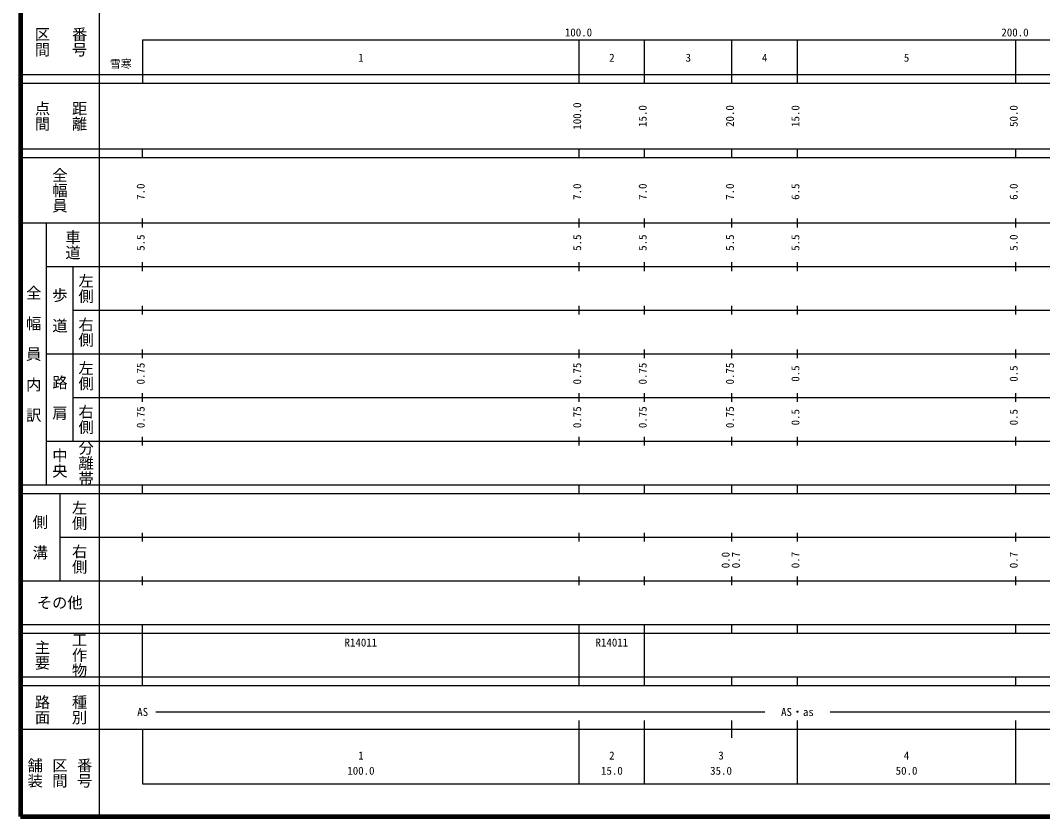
# Model space of a CAD drawing. Units: millimetres on the paper, enlarged 1000 times. Extents: x 40000 to 680000, y 20000 to 380000.
# Drawn here: x 40000 to 274158, y 20000 to 202409 of the extents above; entities that cross this region are included whole.
import ezdxf
from ezdxf.enums import TextEntityAlignment as Align

# ---------------------------------------------------------------- set-up
doc = ezdxf.new("R2010")
doc.units = ezdxf.units.MM
doc.header["$LTSCALE"] = 1000
doc.layers.add('M-TTL', color=2, linetype='Continuous', lineweight=140)
doc.layers.add('M-TTL-BAND', color=7, linetype='Continuous', lineweight=25)
doc.styles.add('@ＭＳ ゴシック', font='')
doc.styles.add('ＭＳ ゴシック', font='')
doc.styles.get('@ＭＳ ゴシック').set_extended_font_data('@MS Gothic')
doc.styles.get('ＭＳ ゴシック').set_extended_font_data('MS Gothic')

msp = doc.modelspace()

# ---------------------------------------------------------------- linework, layer by layer
at = {"layer": 'M-TTL'}
for p, q in [((40000, 380000), (40000, 20000)), ((40000, 20000), (680000, 20000))]:
    msp.add_line(p, q, dxfattribs=at)
at = {"layer": 'M-TTL-BAND'}
for p, q in [((58000, 370000), (58000, 20000)), ((68000, 198000), (579000, 198000)), ((68000, 198000), (68000, 188000)), ((168000, 188000), (168000, 198000)), ((183000, 188000), (183000, 198000)), ((203000, 188000), (203000, 198000)), ((218000, 188000), (218000, 198000)), ((268000, 188000), (268000, 198000)), ((40000, 190000), (579000, 190000)), ((40000, 188000), (579000, 188000)), ((40000, 173000), (579000, 173000)), ((40000, 171000), (579000, 171000)), ((68000, 171000), (68000, 173000)), ((168000, 171000), (168000, 173000)), ((183000, 171000), (183000, 173000)), ((203000, 171000), (203000, 173000)), ((218000, 171000), (218000, 173000)), ((268000, 171000), (268000, 173000)), ((68000, 155000), (68000, 157000)), ((168000, 155000), (168000, 157000)), ((183000, 155000), (183000, 157000)), ((203000, 155000), (203000, 157000)), ((218000, 155000), (218000, 157000)), ((268000, 155000), (268000, 157000)), ((40000, 156000), (579000, 156000)), ((46000, 96000), (46000, 156000)), ((46000, 146000), (579000, 146000)), ((52000, 146000), (52000, 106000)), ((68000, 145000), (68000, 147000)), ((168000, 145000), (168000, 147000)), ((183000, 145000), (183000, 147000)), ((203000, 145000), (203000, 147000)), ((218000, 145000), (218000, 147000)), ((268000, 145000), (268000, 147000)), ((52000, 136000), (579000, 136000)), ((68000, 135000), (68000, 137000)), ((168000, 135000), (168000, 137000)), ((183000, 135000), (183000, 137000)), ((203000, 135000), (203000, 137000)), ((218000, 135000), (218000, 137000)), ((268000, 135000), (268000, 137000)), ((68000, 125000), (68000, 127000)), ((168000, 125000), (168000, 127000)), ((183000, 125000), (183000, 127000)), ((203000, 125000), (203000, 127000)), ((218000, 125000), (218000, 127000)), ((268000, 125000), (268000, 127000)), ((46000, 126000), (579000, 126000)), ((52000, 116000), (579000, 116000)), ((68000, 115000), (68000, 117000)), ((168000, 115000), (168000, 117000)), ((183000, 115000), (183000, 117000)), ((203000, 115000), (203000, 117000)), ((218000, 115000), (218000, 117000)), ((268000, 115000), (268000, 117000)), ((46000, 106000), (579000, 106000)), ((68000, 105000), (68000, 107000)), ((168000, 105000), (168000, 107000)), ((183000, 105000), (183000, 107000)), ((203000, 105000), (203000, 107000)), ((218000, 105000), (218000, 107000)), ((268000, 105000), (268000, 107000)), ((40000, 96000), (579000, 96000)), ((40000, 94000), (579000, 94000)), ((49000, 94000), (49000, 74000)), ((68000, 94000), (68000, 96000)), ((168000, 94000), (168000, 96000)), ((183000, 94000), (183000, 96000)), ((203000, 94000), (203000, 96000)), ((218000, 94000), (218000, 96000)), ((268000, 94000), (268000, 96000)), ((68000, 83000), (68000, 85000)), ((168000, 83000), (168000, 85000)), ((183000, 83000), (183000, 85000)), ((203000, 83000), (203000, 85000)), ((218000, 83000), (218000, 85000)), ((268000, 83000), (268000, 85000)), ((49000, 84000), (579000, 84000)), ((68000, 73000), (68000, 75000)), ((168000, 73000), (168000, 75000)), ((183000, 73000), (183000, 75000)), ((203000, 73000), (203000, 75000)), ((218000, 73000), (218000, 75000)), ((268000, 73000), (268000, 75000)), ((40000, 74000), (579000, 74000)), ((40000, 64000), (579000, 64000)), ((68000, 62000), (68000, 64000)), ((168000, 62000), (168000, 64000)), ((183000, 62000), (183000, 64000)), ((203000, 62000), (203000, 64000)), ((218000, 62000), (218000, 64000)), ((268000, 62000), (268000, 64000)), ((40000, 62000), (579000, 62000)), ((68000, 52000), (68000, 62000)), ((168000, 52000), (168000, 62000)), ((168000, 52000), (168000, 62000)), ((183000, 52000), (183000, 62000)), ((40000, 52000), (579000, 52000)), ((68000, 50000), (68000, 52000)), ((168000, 50000), (168000, 52000)), ((183000, 50000), (183000, 52000)), ((203000, 50000), (203000, 52000)), ((218000, 50000), (218000, 52000)), ((268000, 50000), (268000, 52000)), ((40000, 50000), (579000, 50000)), ((71000, 44000), (210500, 44000)), ((225500, 44000), (489500, 44000)), ((40000, 40000), (579000, 40000)), ((68000, 40000), (68000, 27500)), ((168000, 27500), (168000, 42000)), ((183000, 27500), (183000, 42000)), ((203000, 38000), (203000, 42000)), ((218000, 27500), (218000, 42000)), ((268000, 27500), (268000, 42000)), ((68000, 27500), (579000, 27500))]:
    msp.add_line(p, q, dxfattribs=at)

# ---------------------------------------------------------------- texts
at = {"layer": 'M-TTL-BAND', "style": '@ＭＳ ゴシック'}
for s, p in [('区間', (45000, 197500)), ('番号', (53500, 197500)), ('点間', (45000, 180500)), ('距離', (53500, 180500)), ('全幅員', (49000, 163500)), ('車道', (52000, 151000)), ('左側', (55000, 141000)), ('全\u3000幅\u3000員\u3000内\u3000訳', (43000, 126000)), ('歩\u3000道', (49000, 136000)), ('右側', (55000, 131000)), ('左側', (55000, 121000)), ('路\u3000肩', (49000, 116000)), ('右側', (55000, 111000)), ('分離帯', (55000, 101000)), ('中央', (49000, 101000)), ('左側', (53500, 89000)), ('側\u3000溝', (44500, 84000)), ('右側', (53500, 79000)), ('工作物', (53500, 57000)), ('主要', (45000, 57000)), ('路面', (45000, 44500)), ('種別', (53500, 44500)), ('舗装', (43333, 30000)), ('区間', (49000, 30000)), ('番号', (54667, 30000))]:
    msp.add_text(s, height=2566, rotation=270, dxfattribs=at).set_placement(p, align=Align.MIDDLE_CENTER)
at = {"layer": 'M-TTL-BAND', "style": 'ＭＳ ゴシック'}
for s, p in [('100.0', (167844, 198195)), ('200.0', (267844, 198195)), ('1', (118000, 192405)), ('2', (175500, 192405)), ('3', (193000, 192405)), ('4', (210500, 192405)), ('5', (243000, 192405)), ('AS', (68000, 42500)), ('AS・as', (218000, 42500)), ('1', (118000, 32523)), ('2', (175500, 32523)), ('3', (200500, 32523)), ('4', (243000, 32523)), ('100.0', (118000, 29033)), ('15.0', (175500, 29033)), ('35.0', (200500, 29033)), ('50.0', (243000, 29033))]:
    msp.add_text(s, height=1833, dxfattribs=at).set_placement(p, align=Align.BOTTOM_CENTER)
msp.add_text('雪寒', height=1833, dxfattribs=at).set_placement((65500, 191000), align=Align.BOTTOM_RIGHT)
for s, p in [('100.0', (169000, 180500)), ('15.0', (184000, 180500)), ('20.0', (204000, 180500)), ('15.0', (219000, 180500)), ('50.0', (269000, 180500)), ('7.0', (69000, 163174)), ('7.0', (169000, 163174)), ('7.0', (184000, 163174)), ('7.0', (204000, 163174)), ('6.5', (219000, 163174)), ('6.0', (269000, 163174)), ('5.5', (69000, 151500)), ('5.5', (169000, 151500)), ('5.5', (184000, 151500)), ('5.5', (204000, 151500)), ('5.5', (219000, 151500)), ('5.0', (269000, 151500)), ('0.75', (69000, 121500)), ('0.75', (169000, 121500)), ('0.75', (184000, 121500)), ('0.75', (204000, 121500)), ('0.5', (219000, 121500)), ('0.5', (269000, 121500)), ('0.75', (69000, 111500)), ('0.75', (169000, 111500)), ('0.75', (184000, 111500)), ('0.75', (204000, 111500)), ('0.5', (219000, 111500)), ('0.5', (269000, 111500)), ('0.0', (203000, 78764)), ('0.7', (205370, 78764)), ('0.7', (219000, 78764)), ('0.7', (269000, 78764))]:
    msp.add_text(s, height=1833, rotation=90, dxfattribs=at).set_placement(p, align=Align.BOTTOM_CENTER)
msp.add_text('その他', height=2566, dxfattribs=at).set_placement((49000, 69000), align=Align.MIDDLE_CENTER)
for p in [(114250, 58405), (171750, 58405)]:
    msp.add_text('R14011', height=1833, dxfattribs=at).set_placement(p, align=Align.BOTTOM_LEFT)

doc.saveas('drawing.dxf')
